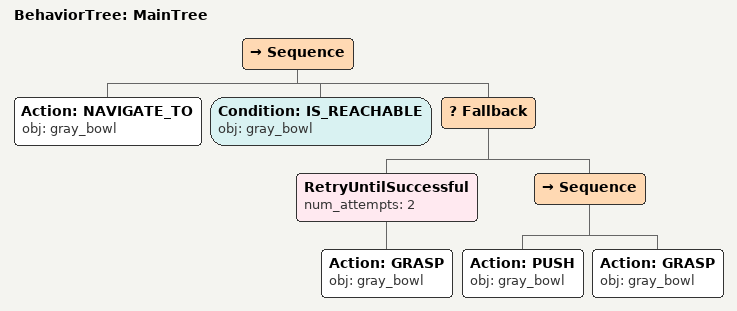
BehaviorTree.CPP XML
<root main_tree_to_execute="MainTree">
  <BehaviorTree ID="MainTree">
    <Sequence>
      <!-- Navigate to gray_bowl -->
      <Action ID="NAVIGATE_TO" obj="gray_bowl" />
      <!-- Check gray_bowl is reachable before GRASP -->
      <Condition ID="IS_REACHABLE" obj="gray_bowl" />
      <!-- Fallback: if GRASP gray_bowl fails, try alternative to reposition -->
      <Fallback>
        <!-- Retry GRASP gray_bowl up to 2 attempts -->
        <RetryUntilSuccessful num_attempts="2">
          <!-- Grasp gray_bowl -->
          <Action ID="GRASP" obj="gray_bowl" />
        </RetryUntilSuccessful>
        <Sequence>
          <!-- Push gray_bowl forward toward front edge of table -->
          <Action ID="PUSH" obj="gray_bowl" />
          <!-- Grasp gray_bowl -->
          <Action ID="GRASP" obj="gray_bowl" />
        </Sequence>
      </Fallback>
    </Sequence>
  </BehaviorTree>
</root>
